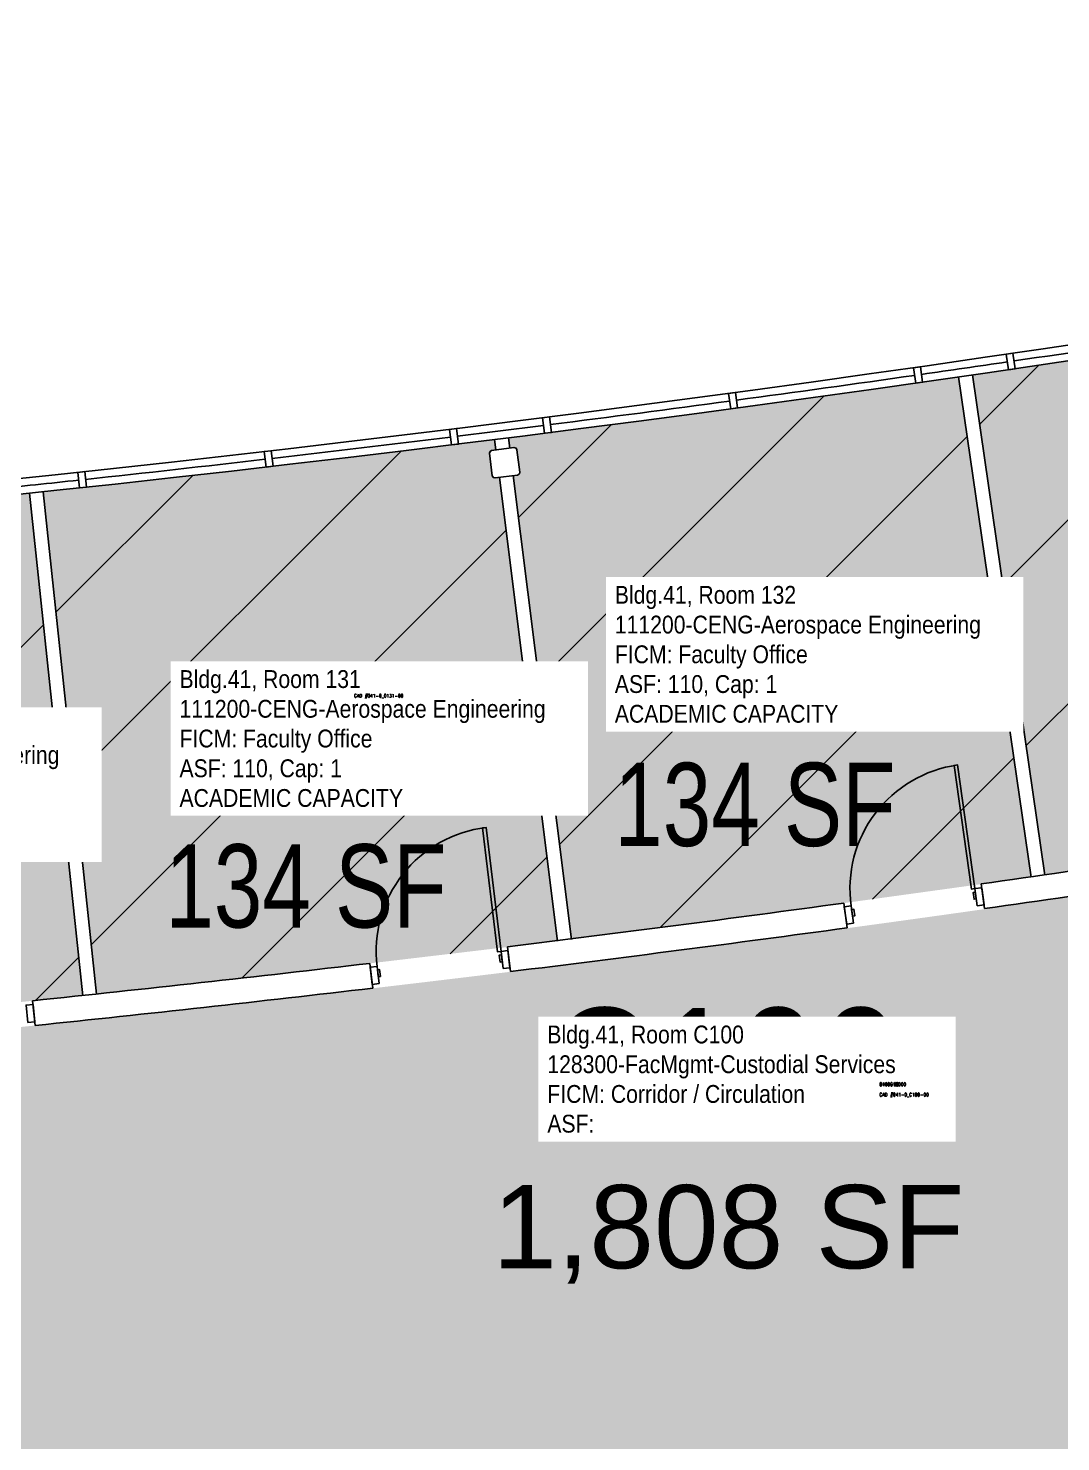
# Model space of a CAD drawing. Header units: inches. Extents: x -3087 to 2347, y -254 to 3466.
# Drawn here: x -905.7 to -608, y 3052.7 to 3460.2 of the extents above; entities that cross this region are included whole.
import ezdxf
from ezdxf.enums import TextEntityAlignment as Align

# ---------------------------------------------------------------- set-up
doc = ezdxf.new("R2010")
doc.units = ezdxf.units.IN
doc.header["$LTSCALE"] = 10
doc.header["$MEASUREMENT"] = 0
for name, color, linetype in [('A-DOOR', 2, 'CONTINUOUS'), ('A-GLAZ', 1, 'CONTINUOUS'), ('A-GLAZ-SILL', 2, 'CONTINUOUS'), ('A-IDEN-CNUM', 7, 'CONTINUOUS'), ('A-IDEN-RNUM', 7, 'CONTINUOUS'), ('A-IDEN-SNUM', 4, 'CONTINUOUS'), ('A-IDEN-VNUM', 4, 'CONTINUOUS'), ('A-WALL', 5, 'CONTINUOUS'), ('AREA-TEXT', 3, 'CONTINUOUS'), ('Rooms-Capacity', 4, 'CONTINUOUS'), ('Rooms-Category-Color', 7, 'CONTINUOUS'), ('Rooms-College-Color', 7, 'CONTINUOUS'), ('Rooms-Department-Color', 7, 'CONTINUOUS'), ('Rooms-Division-Color', 7, 'CONTINUOUS'), ('Rooms-Information', 7, 'CONTINUOUS')]:
    doc.layers.add(name, color=color, linetype=linetype)
doc.styles.add('AREA', font='arial.ttf', dxfattribs={"height": 24})
doc.styles.add('ROOMSNUMBER', font='TXT.SHX', dxfattribs={"height": 1})
doc.styles.add('ROOMVNUMBER', font='arial.ttf', dxfattribs={"width": 0.85, "height": 30})
pattern_1 = [(45, (0, 0), (-26.51650429449553, 26.51650429449553), [])]

msp = doc.modelspace()

# ---------------------------------------------------------------- hatches: boundary and pattern name
at = {"layer": 'Rooms-Capacity'}
h = msp.add_hatch(dxfattribs=at)
h.set_pattern_fill('ANSI31', color=256, scale=300, style=0)
h.set_pattern_definition(pattern_1)
edge = h.paths.add_edge_path()
edge.add_arc((-1664.826769650998, 10454.64715535922), 7168.947425991806, 278.2711069520612, 279.318087032097)
edge.add_line((-504.0641957968473, 3380.29648241587), (-503.5769881755114, 3377.335010103881))
edge.add_line((-503.5769881755114, 3377.335010103881), (-504.8142529726028, 3377.130825649947))
edge.add_line((-504.8142529726028, 3377.130825649947), (-505.2506430745125, 3376.8101254832))
edge.add_line((-505.2506430745125, 3376.8101254832), (-505.432123914361, 3376.268714688718))
edge.add_line((-505.432123914361, 3376.268714688718), (-504.3737515211105, 3369.855459094048))
edge.add_line((-504.3737515211105, 3369.855459094048), (-503.9833355396986, 3369.314030045643))
edge.add_line((-503.9833355396986, 3369.314030045643), (-503.5116405934095, 3369.237587949261))
edge.add_line((-503.5116405934095, 3369.237587949261), (-502.2783224284649, 3369.441121103242))
edge.add_line((-502.2783224284649, 3369.441121103242), (-480.4040857106447, 3236.479430997744))
edge.add_line((-480.4040857106447, 3236.479430997744), (-534.2511176019907, 3227.957596510649))
edge.add_line((-534.2511176019907, 3227.957596510649), (-612.6167261749506, 3216.025172758847))
edge.add_line((-612.6167261749506, 3216.025172758847), (-633.5221679955721, 3360.267829777673))
h = msp.add_hatch(dxfattribs=at)
h.set_pattern_fill('ANSI31', color=256, scale=300, style=0)
h.set_pattern_definition(pattern_1)
edge = h.paths.add_edge_path()
edge.add_line((-767.298196554184, 3342.145333660766), (-766.924967482686, 3339.170397372916))
edge.add_line((-766.924967482686, 3339.170397372916), (-765.6928568482399, 3339.326238207519))
edge.add_line((-765.6928568482399, 3339.326238207519), (-765.1123763173819, 3339.153083143756))
edge.add_line((-765.1123763173819, 3339.153083143756), (-764.8546728044748, 3338.676278667524))
edge.add_line((-764.8546728044748, 3338.676278667524), (-764.0390327572823, 3332.227656284347))
edge.add_line((-764.0390327572823, 3332.227656284347), (-764.1352763324976, 3331.755630271509))
edge.add_line((-764.1352763324976, 3331.755630271509), (-764.6889923065901, 3331.389472156763))
edge.add_line((-764.6889923065901, 3331.389472156763), (-765.9291108548641, 3331.232618378475))
edge.add_line((-765.9291108548641, 3331.232618378475), (-749.1549081653357, 3197.528715785593))
edge.add_line((-749.1549081653357, 3197.528715785593), (-670.6011205622547, 3207.979596203133))
edge.add_line((-670.6011205622547, 3207.979596203133), (-616.5753660351038, 3215.451437449083))
edge.add_line((-616.5753660351038, 3215.451437449083), (-637.4808075726032, 3359.694094417617))
edge.add_arc((-1652.2709235922, 10377.6908743245), 7090.985670719869, 277.1693504538681, 278.2278418690213, ccw=False)
h = msp.add_hatch(dxfattribs=at)
h.set_pattern_fill('ANSI31', color=256, scale=300, style=0)
h.set_pattern_definition(pattern_1)
edge = h.paths.add_edge_path()
edge.add_arc((-1662.059380408569, 10467.30476150974), 7181.121337776137, 276.0801209800551, 277.1256903023027)
edge.add_line((-771.2670841515064, 3341.647405672818), (-770.8933526426554, 3338.668464779854))
edge.add_line((-770.8933526426554, 3338.668464779854), (-772.1414792686701, 3338.510598160326))
edge.add_line((-772.1414792686701, 3338.510598160326), (-772.5896591693163, 3338.206591848284))
edge.add_line((-772.5896591693163, 3338.206591848284), (-772.7914388924837, 3337.672414014116))
edge.add_line((-772.7914388924837, 3337.672414014116), (-771.97579883039, 3331.22379158996))
edge.add_line((-771.97579883039, 3331.22379158996), (-771.6060898602009, 3330.668017290533))
edge.add_line((-771.6060898602009, 3330.668017290533), (-771.1376147270203, 3330.573832076043))
edge.add_line((-771.1376147270203, 3330.573832076043), (-769.8974959403276, 3330.730685787275))
edge.add_line((-769.8974959403276, 3330.730685787275), (-753.1237957924604, 3197.030787779018))
edge.add_line((-753.1237957924604, 3197.030787779018), (-807.2913592457771, 3190.601430715993))
edge.add_line((-807.2913592457771, 3190.601430715993), (-886.0736708045006, 3181.693644380197))
edge.add_line((-886.0736708045006, 3181.693644380197), (-901.4416503310204, 3326.579004518688))
h = msp.add_hatch(dxfattribs=at)
h.set_pattern_fill('ANSI31', color=256, scale=300, style=0)
h.set_pattern_definition(pattern_1)
edge = h.paths.add_edge_path()
edge.add_line((-1035.85839189589, 3313.582224963233), (-1035.61408251524, 3310.766319986433))
edge.add_line((-1035.61408251524, 3310.766319986433), (-1034.364782631397, 3310.874090045691))
edge.add_line((-1034.364782631397, 3310.874090045691), (-1033.791644439101, 3310.677996089682))
edge.add_line((-1033.791644439101, 3310.677996089682), (-1033.553098976612, 3310.19132405147))
edge.add_line((-1033.553098976612, 3310.19132405147), (-1032.994454845786, 3303.71537492238))
edge.add_line((-1032.994454845786, 3303.71537492238), (-1033.109387055039, 3303.247548099607))
edge.add_line((-1033.109387055039, 3303.247548099607), (-1033.677220910788, 3302.903691140935))
edge.add_line((-1033.677220910788, 3302.903691140935), (-1034.922595590353, 3302.79625967145))
edge.add_line((-1034.922595590353, 3302.79625967145), (-1023.260343536735, 3168.377423834056))
edge.add_line((-1023.260343536735, 3168.377423834056), (-944.2841301360116, 3175.82735579015))
edge.add_line((-944.2841301360116, 3175.82735579015), (-890.0502931475639, 3181.261700564995))
edge.add_line((-890.0502931475639, 3181.261700564995), (-905.4193367511034, 3326.157091623172))
edge.add_arc((-1663.960994264691, 10511.69808766417), 7225.467794680791, 274.9869584052832, 276.02611034745235, ccw=False)
at = {"layer": 'Rooms-Category-Color', "true_color": 0xfa9ba3}
h = msp.add_hatch(color=241, dxfattribs=at)
edge = h.paths.add_edge_path()
edge.add_arc((-1664.826769650998, 10454.64715535922), 7168.947425991806, 278.2711069520612, 279.318087032097)
edge.add_line((-504.0641957968473, 3380.29648241587), (-503.5769881755114, 3377.335010103881))
edge.add_line((-503.5769881755114, 3377.335010103881), (-504.8142529726028, 3377.130825649947))
edge.add_line((-504.8142529726028, 3377.130825649947), (-505.2506430745125, 3376.8101254832))
edge.add_line((-505.2506430745125, 3376.8101254832), (-505.432123914361, 3376.268714688718))
edge.add_line((-505.432123914361, 3376.268714688718), (-504.3737515211105, 3369.855459094048))
edge.add_line((-504.3737515211105, 3369.855459094048), (-503.9833355396986, 3369.314030045643))
edge.add_line((-503.9833355396986, 3369.314030045643), (-503.5116405934095, 3369.237587949261))
edge.add_line((-503.5116405934095, 3369.237587949261), (-502.2783224284649, 3369.441121103242))
edge.add_line((-502.2783224284649, 3369.441121103242), (-480.4040857106447, 3236.479430997744))
edge.add_line((-480.4040857106447, 3236.479430997744), (-534.2511176019907, 3227.957596510649))
edge.add_line((-534.2511176019907, 3227.957596510649), (-612.6167261749506, 3216.025172758847))
edge.add_line((-612.6167261749506, 3216.025172758847), (-633.5221679955721, 3360.267829777673))
h = msp.add_hatch(color=241, dxfattribs=at)
edge = h.paths.add_edge_path()
edge.add_line((-767.298196554184, 3342.145333660766), (-766.924967482686, 3339.170397372916))
edge.add_line((-766.924967482686, 3339.170397372916), (-765.6928568482399, 3339.326238207519))
edge.add_line((-765.6928568482399, 3339.326238207519), (-765.1123763173819, 3339.153083143756))
edge.add_line((-765.1123763173819, 3339.153083143756), (-764.8546728044748, 3338.676278667524))
edge.add_line((-764.8546728044748, 3338.676278667524), (-764.0390327572823, 3332.227656284347))
edge.add_line((-764.0390327572823, 3332.227656284347), (-764.1352763324976, 3331.755630271509))
edge.add_line((-764.1352763324976, 3331.755630271509), (-764.6889923065901, 3331.389472156763))
edge.add_line((-764.6889923065901, 3331.389472156763), (-765.9291108548641, 3331.232618378475))
edge.add_line((-765.9291108548641, 3331.232618378475), (-749.1549081653357, 3197.528715785593))
edge.add_line((-749.1549081653357, 3197.528715785593), (-670.6011205622547, 3207.979596203133))
edge.add_line((-670.6011205622547, 3207.979596203133), (-616.5753660351038, 3215.451437449083))
edge.add_line((-616.5753660351038, 3215.451437449083), (-637.4808075726032, 3359.694094417617))
edge.add_arc((-1652.2709235922, 10377.6908743245), 7090.985670719869, 277.1693504538681, 278.2278418690213, ccw=False)
h = msp.add_hatch(color=241, dxfattribs=at)
edge = h.paths.add_edge_path()
edge.add_arc((-1662.059380408569, 10467.30476150974), 7181.121337776137, 276.0801209800551, 277.1256903023027)
edge.add_line((-771.2670841515064, 3341.647405672818), (-770.8933526426554, 3338.668464779854))
edge.add_line((-770.8933526426554, 3338.668464779854), (-772.1414792686701, 3338.510598160326))
edge.add_line((-772.1414792686701, 3338.510598160326), (-772.5896591693163, 3338.206591848284))
edge.add_line((-772.5896591693163, 3338.206591848284), (-772.7914388924837, 3337.672414014116))
edge.add_line((-772.7914388924837, 3337.672414014116), (-771.97579883039, 3331.22379158996))
edge.add_line((-771.97579883039, 3331.22379158996), (-771.6060898602009, 3330.668017290533))
edge.add_line((-771.6060898602009, 3330.668017290533), (-771.1376147270203, 3330.573832076043))
edge.add_line((-771.1376147270203, 3330.573832076043), (-769.8974959403276, 3330.730685787275))
edge.add_line((-769.8974959403276, 3330.730685787275), (-753.1237957924604, 3197.030787779018))
edge.add_line((-753.1237957924604, 3197.030787779018), (-807.2913592457771, 3190.601430715993))
edge.add_line((-807.2913592457771, 3190.601430715993), (-886.0736708045006, 3181.693644380197))
edge.add_line((-886.0736708045006, 3181.693644380197), (-901.4416503310204, 3326.579004518688))
h = msp.add_hatch(color=241, dxfattribs=at)
edge = h.paths.add_edge_path()
edge.add_line((-1035.85839189589, 3313.582224963233), (-1035.61408251524, 3310.766319986433))
edge.add_line((-1035.61408251524, 3310.766319986433), (-1034.364782631397, 3310.874090045691))
edge.add_line((-1034.364782631397, 3310.874090045691), (-1033.791644439101, 3310.677996089682))
edge.add_line((-1033.791644439101, 3310.677996089682), (-1033.553098976612, 3310.19132405147))
edge.add_line((-1033.553098976612, 3310.19132405147), (-1032.994454845786, 3303.71537492238))
edge.add_line((-1032.994454845786, 3303.71537492238), (-1033.109387055039, 3303.247548099607))
edge.add_line((-1033.109387055039, 3303.247548099607), (-1033.677220910788, 3302.903691140935))
edge.add_line((-1033.677220910788, 3302.903691140935), (-1034.922595590353, 3302.79625967145))
edge.add_line((-1034.922595590353, 3302.79625967145), (-1023.260343536735, 3168.377423834056))
edge.add_line((-1023.260343536735, 3168.377423834056), (-944.2841301360116, 3175.82735579015))
edge.add_line((-944.2841301360116, 3175.82735579015), (-890.0502931475639, 3181.261700564995))
edge.add_line((-890.0502931475639, 3181.261700564995), (-905.4193367511034, 3326.157091623172))
edge.add_arc((-1663.960994264691, 10511.69808766417), 7225.467794680791, 274.9869584052832, 276.02611034745235, ccw=False)
at = {"layer": 'Rooms-Category-Color', "true_color": 0xadadad}
h = msp.add_hatch(color=253, dxfattribs=at)
edge = h.paths.add_edge_path()
edge.add_arc((-1655.291926920601, 10436.69894980821), 7302.777143042623, 270.5977534965467, 281.783160734968)
edge.add_line((-164.0038321465254, 3287.809957850724), (-164.0038322339011, 3225.155798433349))
edge.add_line((-164.0038322339011, 3225.155798433349), (-447.587626516819, 3178.783998653293))
edge.add_line((-447.587626516819, 3178.783998653293), (-445.7104129195213, 3166.931738570333))
edge.add_line((-445.7104129195213, 3166.931738570333), (-439.7842932641506, 3167.8704096172))
edge.add_line((-439.7842932641506, 3167.8704096172), (-430.359186604619, 3108.615226484835))
edge.add_line((-430.359186604619, 3108.615226484835), (-376.0023359954357, 3117.224505804479))
edge.add_line((-376.0023359954357, 3117.224505804479), (-376.0023360848427, 3044.000021830201))
edge.add_line((-376.0023360848427, 3044.000021830201), (-895.9968530535698, 3044.001864302903))
edge.add_line((-895.9968530535698, 3044.001864302903), (-897.9968530237675, 2907.000022990629))
edge.add_line((-897.9968530237675, 2907.000022990629), (-967.996853068471, 2900.000022834167))
edge.add_line((-967.996853068471, 2900.000022834167), (-967.9968529641628, 3044.000023009256))
edge.add_line((-967.9968529641628, 3044.000023009256), (-1655.99685318768, 3044.000023007393))
edge.add_line((-1655.99685318768, 3044.000023007393), (-1655.996853008866, 2900.000022990629))
edge.add_line((-1655.996853008866, 2900.000022990629), (-1727.996853128076, 2900.000022985041))
edge.add_line((-1727.996853128076, 2900.000022985041), (-1727.996853157878, 3044.000023012981))
edge.add_line((-1727.996853157878, 3044.000023012981), (-1824.002336084843, 3044.000023022294))
edge.add_line((-1824.002336084843, 3044.000023022294), (-1824.002336084843, 2994.000023050234))
edge.add_line((-1824.002336084843, 2994.000023050234), (-1936.002336159348, 2994.000023057684))
edge.add_line((-1936.002336159348, 2994.000023057684), (-1936.002336204052, 3044.000023026019))
edge.add_line((-1936.002336204052, 3044.000023026019), (-2032.002336114645, 3044.000023012981))
edge.add_line((-2032.002336114645, 3044.000023012981), (-2032.002336084843, 3008.000022945926))
edge.add_line((-2032.002336084843, 3008.000022945926), (-2104.002336084843, 3008.000022988766))
edge.add_line((-2104.002336084843, 3008.000022988766), (-2104.00233605504, 3044.000023001805))
edge.add_line((-2104.00233605504, 3044.000023001805), (-2128.002335950732, 3044.000022985041))
edge.add_line((-2128.002335950732, 3044.000022985041), (-2128.002335965633, 2900.000023016706))
edge.add_line((-2128.002335965633, 2900.000023016706), (-2184.002336099744, 2900.000023050234))
edge.add_line((-2184.002336099744, 2900.000023050234), (-2184.002336025238, 2948.0000229422))
edge.add_line((-2184.002336025238, 2948.0000229422), (-2202.002336248755, 2948.00002304092))
edge.add_line((-2202.002336248755, 2948.00002304092), (-2202.002336159348, 3032.000022973865))
edge.add_line((-2202.002336159348, 3032.000022973865), (-2184.00233617425, 3032.000023016706))
edge.add_line((-2184.00233617425, 3032.000023016706), (-2184.002336099744, 3044.000023037195))
edge.add_line((-2184.002336099744, 3044.000023037195), (-2184.002342807589, 3153.935623803112))
edge.add_arc((-1648.003916241946, 10345.97568545777), 7211.985479861029, 265.7378186661483, 269.0468595697341)
edge.add_arc((-1647.999499138761, 10346.24118466042), 7212.251015804753, 269.0468595697342, 270.5473209509314)
at = {"layer": 'Rooms-College-Color', "true_color": 0x99d7b2}
h = msp.add_hatch(color=253, dxfattribs=at)
edge = h.paths.add_edge_path()
edge.add_arc((-1664.826769650998, 10454.64715535922), 7168.947425991806, 278.2711069520612, 279.318087032097)
edge.add_line((-504.0641957968473, 3380.29648241587), (-503.5769881755114, 3377.335010103881))
edge.add_line((-503.5769881755114, 3377.335010103881), (-504.8142529726028, 3377.130825649947))
edge.add_line((-504.8142529726028, 3377.130825649947), (-505.2506430745125, 3376.8101254832))
edge.add_line((-505.2506430745125, 3376.8101254832), (-505.432123914361, 3376.268714688718))
edge.add_line((-505.432123914361, 3376.268714688718), (-504.3737515211105, 3369.855459094048))
edge.add_line((-504.3737515211105, 3369.855459094048), (-503.9833355396986, 3369.314030045643))
edge.add_line((-503.9833355396986, 3369.314030045643), (-503.5116405934095, 3369.237587949261))
edge.add_line((-503.5116405934095, 3369.237587949261), (-502.2783224284649, 3369.441121103242))
edge.add_line((-502.2783224284649, 3369.441121103242), (-480.4040857106447, 3236.479430997744))
edge.add_line((-480.4040857106447, 3236.479430997744), (-534.2511176019907, 3227.957596510649))
edge.add_line((-534.2511176019907, 3227.957596510649), (-612.6167261749506, 3216.025172758847))
edge.add_line((-612.6167261749506, 3216.025172758847), (-633.5221679955721, 3360.267829777673))
h = msp.add_hatch(color=253, dxfattribs=at)
edge = h.paths.add_edge_path()
edge.add_line((-767.298196554184, 3342.145333660766), (-766.924967482686, 3339.170397372916))
edge.add_line((-766.924967482686, 3339.170397372916), (-765.6928568482399, 3339.326238207519))
edge.add_line((-765.6928568482399, 3339.326238207519), (-765.1123763173819, 3339.153083143756))
edge.add_line((-765.1123763173819, 3339.153083143756), (-764.8546728044748, 3338.676278667524))
edge.add_line((-764.8546728044748, 3338.676278667524), (-764.0390327572823, 3332.227656284347))
edge.add_line((-764.0390327572823, 3332.227656284347), (-764.1352763324976, 3331.755630271509))
edge.add_line((-764.1352763324976, 3331.755630271509), (-764.6889923065901, 3331.389472156763))
edge.add_line((-764.6889923065901, 3331.389472156763), (-765.9291108548641, 3331.232618378475))
edge.add_line((-765.9291108548641, 3331.232618378475), (-749.1549081653357, 3197.528715785593))
edge.add_line((-749.1549081653357, 3197.528715785593), (-670.6011205622547, 3207.979596203133))
edge.add_line((-670.6011205622547, 3207.979596203133), (-616.5753660351038, 3215.451437449083))
edge.add_line((-616.5753660351038, 3215.451437449083), (-637.4808075726032, 3359.694094417617))
edge.add_arc((-1652.2709235922, 10377.6908743245), 7090.985670719869, 277.1693504538681, 278.2278418690213, ccw=False)
h = msp.add_hatch(color=253, dxfattribs=at)
edge = h.paths.add_edge_path()
edge.add_arc((-1662.059380408569, 10467.30476150974), 7181.121337776137, 276.0801209800551, 277.1256903023027)
edge.add_line((-771.2670841515064, 3341.647405672818), (-770.8933526426554, 3338.668464779854))
edge.add_line((-770.8933526426554, 3338.668464779854), (-772.1414792686701, 3338.510598160326))
edge.add_line((-772.1414792686701, 3338.510598160326), (-772.5896591693163, 3338.206591848284))
edge.add_line((-772.5896591693163, 3338.206591848284), (-772.7914388924837, 3337.672414014116))
edge.add_line((-772.7914388924837, 3337.672414014116), (-771.97579883039, 3331.22379158996))
edge.add_line((-771.97579883039, 3331.22379158996), (-771.6060898602009, 3330.668017290533))
edge.add_line((-771.6060898602009, 3330.668017290533), (-771.1376147270203, 3330.573832076043))
edge.add_line((-771.1376147270203, 3330.573832076043), (-769.8974959403276, 3330.730685787275))
edge.add_line((-769.8974959403276, 3330.730685787275), (-753.1237957924604, 3197.030787779018))
edge.add_line((-753.1237957924604, 3197.030787779018), (-807.2913592457771, 3190.601430715993))
edge.add_line((-807.2913592457771, 3190.601430715993), (-886.0736708045006, 3181.693644380197))
edge.add_line((-886.0736708045006, 3181.693644380197), (-901.4416503310204, 3326.579004518688))
h = msp.add_hatch(color=253, dxfattribs=at)
edge = h.paths.add_edge_path()
edge.add_line((-1035.85839189589, 3313.582224963233), (-1035.61408251524, 3310.766319986433))
edge.add_line((-1035.61408251524, 3310.766319986433), (-1034.364782631397, 3310.874090045691))
edge.add_line((-1034.364782631397, 3310.874090045691), (-1033.791644439101, 3310.677996089682))
edge.add_line((-1033.791644439101, 3310.677996089682), (-1033.553098976612, 3310.19132405147))
edge.add_line((-1033.553098976612, 3310.19132405147), (-1032.994454845786, 3303.71537492238))
edge.add_line((-1032.994454845786, 3303.71537492238), (-1033.109387055039, 3303.247548099607))
edge.add_line((-1033.109387055039, 3303.247548099607), (-1033.677220910788, 3302.903691140935))
edge.add_line((-1033.677220910788, 3302.903691140935), (-1034.922595590353, 3302.79625967145))
edge.add_line((-1034.922595590353, 3302.79625967145), (-1023.260343536735, 3168.377423834056))
edge.add_line((-1023.260343536735, 3168.377423834056), (-944.2841301360116, 3175.82735579015))
edge.add_line((-944.2841301360116, 3175.82735579015), (-890.0502931475639, 3181.261700564995))
edge.add_line((-890.0502931475639, 3181.261700564995), (-905.4193367511034, 3326.157091623172))
edge.add_arc((-1663.960994264691, 10511.69808766417), 7225.467794680791, 274.9869584052832, 276.02611034745235, ccw=False)
at = {"layer": 'Rooms-College-Color', "true_color": 0xadadad}
h = msp.add_hatch(color=253, dxfattribs=at)
edge = h.paths.add_edge_path()
edge.add_arc((-1655.291926920601, 10436.69894980821), 7302.777143042623, 270.5977534965467, 281.783160734968)
edge.add_line((-164.0038321465254, 3287.809957850724), (-164.0038322339011, 3225.155798433349))
edge.add_line((-164.0038322339011, 3225.155798433349), (-447.587626516819, 3178.783998653293))
edge.add_line((-447.587626516819, 3178.783998653293), (-445.7104129195213, 3166.931738570333))
edge.add_line((-445.7104129195213, 3166.931738570333), (-439.7842932641506, 3167.8704096172))
edge.add_line((-439.7842932641506, 3167.8704096172), (-430.359186604619, 3108.615226484835))
edge.add_line((-430.359186604619, 3108.615226484835), (-376.0023359954357, 3117.224505804479))
edge.add_line((-376.0023359954357, 3117.224505804479), (-376.0023360848427, 3044.000021830201))
edge.add_line((-376.0023360848427, 3044.000021830201), (-895.9968530535698, 3044.001864302903))
edge.add_line((-895.9968530535698, 3044.001864302903), (-897.9968530237675, 2907.000022990629))
edge.add_line((-897.9968530237675, 2907.000022990629), (-967.996853068471, 2900.000022834167))
edge.add_line((-967.996853068471, 2900.000022834167), (-967.9968529641628, 3044.000023009256))
edge.add_line((-967.9968529641628, 3044.000023009256), (-1655.99685318768, 3044.000023007393))
edge.add_line((-1655.99685318768, 3044.000023007393), (-1655.996853008866, 2900.000022990629))
edge.add_line((-1655.996853008866, 2900.000022990629), (-1727.996853128076, 2900.000022985041))
edge.add_line((-1727.996853128076, 2900.000022985041), (-1727.996853157878, 3044.000023012981))
edge.add_line((-1727.996853157878, 3044.000023012981), (-1824.002336084843, 3044.000023022294))
edge.add_line((-1824.002336084843, 3044.000023022294), (-1824.002336084843, 2994.000023050234))
edge.add_line((-1824.002336084843, 2994.000023050234), (-1936.002336159348, 2994.000023057684))
edge.add_line((-1936.002336159348, 2994.000023057684), (-1936.002336204052, 3044.000023026019))
edge.add_line((-1936.002336204052, 3044.000023026019), (-2032.002336114645, 3044.000023012981))
edge.add_line((-2032.002336114645, 3044.000023012981), (-2032.002336084843, 3008.000022945926))
edge.add_line((-2032.002336084843, 3008.000022945926), (-2104.002336084843, 3008.000022988766))
edge.add_line((-2104.002336084843, 3008.000022988766), (-2104.00233605504, 3044.000023001805))
edge.add_line((-2104.00233605504, 3044.000023001805), (-2128.002335950732, 3044.000022985041))
edge.add_line((-2128.002335950732, 3044.000022985041), (-2128.002335965633, 2900.000023016706))
edge.add_line((-2128.002335965633, 2900.000023016706), (-2184.002336099744, 2900.000023050234))
edge.add_line((-2184.002336099744, 2900.000023050234), (-2184.002336025238, 2948.0000229422))
edge.add_line((-2184.002336025238, 2948.0000229422), (-2202.002336248755, 2948.00002304092))
edge.add_line((-2202.002336248755, 2948.00002304092), (-2202.002336159348, 3032.000022973865))
edge.add_line((-2202.002336159348, 3032.000022973865), (-2184.00233617425, 3032.000023016706))
edge.add_line((-2184.00233617425, 3032.000023016706), (-2184.002336099744, 3044.000023037195))
edge.add_line((-2184.002336099744, 3044.000023037195), (-2184.002342807589, 3153.935623803112))
edge.add_arc((-1648.003916241946, 10345.97568545777), 7211.985479861029, 265.7378186661483, 269.0468595697341)
edge.add_arc((-1647.999499138761, 10346.24118466042), 7212.251015804753, 269.0468595697342, 270.5473209509314)
at = {"layer": 'Rooms-Department-Color', "true_color": 0x99d7b2}
h = msp.add_hatch(color=253, dxfattribs=at)
edge = h.paths.add_edge_path()
edge.add_arc((-1664.826769650998, 10454.64715535922), 7168.947425991806, 278.2711069520612, 279.318087032097)
edge.add_line((-504.0641957968473, 3380.29648241587), (-503.5769881755114, 3377.335010103881))
edge.add_line((-503.5769881755114, 3377.335010103881), (-504.8142529726028, 3377.130825649947))
edge.add_line((-504.8142529726028, 3377.130825649947), (-505.2506430745125, 3376.8101254832))
edge.add_line((-505.2506430745125, 3376.8101254832), (-505.432123914361, 3376.268714688718))
edge.add_line((-505.432123914361, 3376.268714688718), (-504.3737515211105, 3369.855459094048))
edge.add_line((-504.3737515211105, 3369.855459094048), (-503.9833355396986, 3369.314030045643))
edge.add_line((-503.9833355396986, 3369.314030045643), (-503.5116405934095, 3369.237587949261))
edge.add_line((-503.5116405934095, 3369.237587949261), (-502.2783224284649, 3369.441121103242))
edge.add_line((-502.2783224284649, 3369.441121103242), (-480.4040857106447, 3236.479430997744))
edge.add_line((-480.4040857106447, 3236.479430997744), (-534.2511176019907, 3227.957596510649))
edge.add_line((-534.2511176019907, 3227.957596510649), (-612.6167261749506, 3216.025172758847))
edge.add_line((-612.6167261749506, 3216.025172758847), (-633.5221679955721, 3360.267829777673))
h = msp.add_hatch(color=253, dxfattribs=at)
edge = h.paths.add_edge_path()
edge.add_line((-767.298196554184, 3342.145333660766), (-766.924967482686, 3339.170397372916))
edge.add_line((-766.924967482686, 3339.170397372916), (-765.6928568482399, 3339.326238207519))
edge.add_line((-765.6928568482399, 3339.326238207519), (-765.1123763173819, 3339.153083143756))
edge.add_line((-765.1123763173819, 3339.153083143756), (-764.8546728044748, 3338.676278667524))
edge.add_line((-764.8546728044748, 3338.676278667524), (-764.0390327572823, 3332.227656284347))
edge.add_line((-764.0390327572823, 3332.227656284347), (-764.1352763324976, 3331.755630271509))
edge.add_line((-764.1352763324976, 3331.755630271509), (-764.6889923065901, 3331.389472156763))
edge.add_line((-764.6889923065901, 3331.389472156763), (-765.9291108548641, 3331.232618378475))
edge.add_line((-765.9291108548641, 3331.232618378475), (-749.1549081653357, 3197.528715785593))
edge.add_line((-749.1549081653357, 3197.528715785593), (-670.6011205622547, 3207.979596203133))
edge.add_line((-670.6011205622547, 3207.979596203133), (-616.5753660351038, 3215.451437449083))
edge.add_line((-616.5753660351038, 3215.451437449083), (-637.4808075726032, 3359.694094417617))
edge.add_arc((-1652.2709235922, 10377.6908743245), 7090.985670719869, 277.1693504538681, 278.2278418690213, ccw=False)
h = msp.add_hatch(color=253, dxfattribs=at)
edge = h.paths.add_edge_path()
edge.add_arc((-1662.059380408569, 10467.30476150974), 7181.121337776137, 276.0801209800551, 277.1256903023027)
edge.add_line((-771.2670841515064, 3341.647405672818), (-770.8933526426554, 3338.668464779854))
edge.add_line((-770.8933526426554, 3338.668464779854), (-772.1414792686701, 3338.510598160326))
edge.add_line((-772.1414792686701, 3338.510598160326), (-772.5896591693163, 3338.206591848284))
edge.add_line((-772.5896591693163, 3338.206591848284), (-772.7914388924837, 3337.672414014116))
edge.add_line((-772.7914388924837, 3337.672414014116), (-771.97579883039, 3331.22379158996))
edge.add_line((-771.97579883039, 3331.22379158996), (-771.6060898602009, 3330.668017290533))
edge.add_line((-771.6060898602009, 3330.668017290533), (-771.1376147270203, 3330.573832076043))
edge.add_line((-771.1376147270203, 3330.573832076043), (-769.8974959403276, 3330.730685787275))
edge.add_line((-769.8974959403276, 3330.730685787275), (-753.1237957924604, 3197.030787779018))
edge.add_line((-753.1237957924604, 3197.030787779018), (-807.2913592457771, 3190.601430715993))
edge.add_line((-807.2913592457771, 3190.601430715993), (-886.0736708045006, 3181.693644380197))
edge.add_line((-886.0736708045006, 3181.693644380197), (-901.4416503310204, 3326.579004518688))
h = msp.add_hatch(color=253, dxfattribs=at)
edge = h.paths.add_edge_path()
edge.add_line((-1035.85839189589, 3313.582224963233), (-1035.61408251524, 3310.766319986433))
edge.add_line((-1035.61408251524, 3310.766319986433), (-1034.364782631397, 3310.874090045691))
edge.add_line((-1034.364782631397, 3310.874090045691), (-1033.791644439101, 3310.677996089682))
edge.add_line((-1033.791644439101, 3310.677996089682), (-1033.553098976612, 3310.19132405147))
edge.add_line((-1033.553098976612, 3310.19132405147), (-1032.994454845786, 3303.71537492238))
edge.add_line((-1032.994454845786, 3303.71537492238), (-1033.109387055039, 3303.247548099607))
edge.add_line((-1033.109387055039, 3303.247548099607), (-1033.677220910788, 3302.903691140935))
edge.add_line((-1033.677220910788, 3302.903691140935), (-1034.922595590353, 3302.79625967145))
edge.add_line((-1034.922595590353, 3302.79625967145), (-1023.260343536735, 3168.377423834056))
edge.add_line((-1023.260343536735, 3168.377423834056), (-944.2841301360116, 3175.82735579015))
edge.add_line((-944.2841301360116, 3175.82735579015), (-890.0502931475639, 3181.261700564995))
edge.add_line((-890.0502931475639, 3181.261700564995), (-905.4193367511034, 3326.157091623172))
edge.add_arc((-1663.960994264691, 10511.69808766417), 7225.467794680791, 274.9869584052832, 276.02611034745235, ccw=False)
at = {"layer": 'Rooms-Department-Color', "true_color": 0xacacac}
h = msp.add_hatch(color=253, dxfattribs=at)
edge = h.paths.add_edge_path()
edge.add_arc((-1655.291926920601, 10436.69894980821), 7302.777143042623, 270.5977534965467, 281.783160734968)
edge.add_line((-164.0038321465254, 3287.809957850724), (-164.0038322339011, 3225.155798433349))
edge.add_line((-164.0038322339011, 3225.155798433349), (-447.587626516819, 3178.783998653293))
edge.add_line((-447.587626516819, 3178.783998653293), (-445.7104129195213, 3166.931738570333))
edge.add_line((-445.7104129195213, 3166.931738570333), (-439.7842932641506, 3167.8704096172))
edge.add_line((-439.7842932641506, 3167.8704096172), (-430.359186604619, 3108.615226484835))
edge.add_line((-430.359186604619, 3108.615226484835), (-376.0023359954357, 3117.224505804479))
edge.add_line((-376.0023359954357, 3117.224505804479), (-376.0023360848427, 3044.000021830201))
edge.add_line((-376.0023360848427, 3044.000021830201), (-895.9968530535698, 3044.001864302903))
edge.add_line((-895.9968530535698, 3044.001864302903), (-897.9968530237675, 2907.000022990629))
edge.add_line((-897.9968530237675, 2907.000022990629), (-967.996853068471, 2900.000022834167))
edge.add_line((-967.996853068471, 2900.000022834167), (-967.9968529641628, 3044.000023009256))
edge.add_line((-967.9968529641628, 3044.000023009256), (-1655.99685318768, 3044.000023007393))
edge.add_line((-1655.99685318768, 3044.000023007393), (-1655.996853008866, 2900.000022990629))
edge.add_line((-1655.996853008866, 2900.000022990629), (-1727.996853128076, 2900.000022985041))
edge.add_line((-1727.996853128076, 2900.000022985041), (-1727.996853157878, 3044.000023012981))
edge.add_line((-1727.996853157878, 3044.000023012981), (-1824.002336084843, 3044.000023022294))
edge.add_line((-1824.002336084843, 3044.000023022294), (-1824.002336084843, 2994.000023050234))
edge.add_line((-1824.002336084843, 2994.000023050234), (-1936.002336159348, 2994.000023057684))
edge.add_line((-1936.002336159348, 2994.000023057684), (-1936.002336204052, 3044.000023026019))
edge.add_line((-1936.002336204052, 3044.000023026019), (-2032.002336114645, 3044.000023012981))
edge.add_line((-2032.002336114645, 3044.000023012981), (-2032.002336084843, 3008.000022945926))
edge.add_line((-2032.002336084843, 3008.000022945926), (-2104.002336084843, 3008.000022988766))
edge.add_line((-2104.002336084843, 3008.000022988766), (-2104.00233605504, 3044.000023001805))
edge.add_line((-2104.00233605504, 3044.000023001805), (-2128.002335950732, 3044.000022985041))
edge.add_line((-2128.002335950732, 3044.000022985041), (-2128.002335965633, 2900.000023016706))
edge.add_line((-2128.002335965633, 2900.000023016706), (-2184.002336099744, 2900.000023050234))
edge.add_line((-2184.002336099744, 2900.000023050234), (-2184.002336025238, 2948.0000229422))
edge.add_line((-2184.002336025238, 2948.0000229422), (-2202.002336248755, 2948.00002304092))
edge.add_line((-2202.002336248755, 2948.00002304092), (-2202.002336159348, 3032.000022973865))
edge.add_line((-2202.002336159348, 3032.000022973865), (-2184.00233617425, 3032.000023016706))
edge.add_line((-2184.00233617425, 3032.000023016706), (-2184.002336099744, 3044.000023037195))
edge.add_line((-2184.002336099744, 3044.000023037195), (-2184.002342807589, 3153.935623803112))
edge.add_arc((-1648.003916241946, 10345.97568545777), 7211.985479861029, 265.7378186661483, 269.0468595697341)
edge.add_arc((-1647.999499138761, 10346.24118466042), 7212.251015804753, 269.0468595697342, 270.5473209509314)
at = {"layer": 'Rooms-Division-Color', "true_color": 0x99d7b2}
h = msp.add_hatch(color=253, dxfattribs=at)
edge = h.paths.add_edge_path()
edge.add_arc((-1664.826769650998, 10454.64715535922), 7168.947425991806, 278.2711069520612, 279.318087032097)
edge.add_line((-504.0641957968473, 3380.29648241587), (-503.5769881755114, 3377.335010103881))
edge.add_line((-503.5769881755114, 3377.335010103881), (-504.8142529726028, 3377.130825649947))
edge.add_line((-504.8142529726028, 3377.130825649947), (-505.2506430745125, 3376.8101254832))
edge.add_line((-505.2506430745125, 3376.8101254832), (-505.432123914361, 3376.268714688718))
edge.add_line((-505.432123914361, 3376.268714688718), (-504.3737515211105, 3369.855459094048))
edge.add_line((-504.3737515211105, 3369.855459094048), (-503.9833355396986, 3369.314030045643))
edge.add_line((-503.9833355396986, 3369.314030045643), (-503.5116405934095, 3369.237587949261))
edge.add_line((-503.5116405934095, 3369.237587949261), (-502.2783224284649, 3369.441121103242))
edge.add_line((-502.2783224284649, 3369.441121103242), (-480.4040857106447, 3236.479430997744))
edge.add_line((-480.4040857106447, 3236.479430997744), (-534.2511176019907, 3227.957596510649))
edge.add_line((-534.2511176019907, 3227.957596510649), (-612.6167261749506, 3216.025172758847))
edge.add_line((-612.6167261749506, 3216.025172758847), (-633.5221679955721, 3360.267829777673))
h = msp.add_hatch(color=253, dxfattribs=at)
edge = h.paths.add_edge_path()
edge.add_line((-767.298196554184, 3342.145333660766), (-766.924967482686, 3339.170397372916))
edge.add_line((-766.924967482686, 3339.170397372916), (-765.6928568482399, 3339.326238207519))
edge.add_line((-765.6928568482399, 3339.326238207519), (-765.1123763173819, 3339.153083143756))
edge.add_line((-765.1123763173819, 3339.153083143756), (-764.8546728044748, 3338.676278667524))
edge.add_line((-764.8546728044748, 3338.676278667524), (-764.0390327572823, 3332.227656284347))
edge.add_line((-764.0390327572823, 3332.227656284347), (-764.1352763324976, 3331.755630271509))
edge.add_line((-764.1352763324976, 3331.755630271509), (-764.6889923065901, 3331.389472156763))
edge.add_line((-764.6889923065901, 3331.389472156763), (-765.9291108548641, 3331.232618378475))
edge.add_line((-765.9291108548641, 3331.232618378475), (-749.1549081653357, 3197.528715785593))
edge.add_line((-749.1549081653357, 3197.528715785593), (-670.6011205622547, 3207.979596203133))
edge.add_line((-670.6011205622547, 3207.979596203133), (-616.5753660351038, 3215.451437449083))
edge.add_line((-616.5753660351038, 3215.451437449083), (-637.4808075726032, 3359.694094417617))
edge.add_arc((-1652.2709235922, 10377.6908743245), 7090.985670719869, 277.1693504538681, 278.2278418690213, ccw=False)
h = msp.add_hatch(color=253, dxfattribs=at)
edge = h.paths.add_edge_path()
edge.add_arc((-1662.059380408569, 10467.30476150974), 7181.121337776137, 276.0801209800551, 277.1256903023027)
edge.add_line((-771.2670841515064, 3341.647405672818), (-770.8933526426554, 3338.668464779854))
edge.add_line((-770.8933526426554, 3338.668464779854), (-772.1414792686701, 3338.510598160326))
edge.add_line((-772.1414792686701, 3338.510598160326), (-772.5896591693163, 3338.206591848284))
edge.add_line((-772.5896591693163, 3338.206591848284), (-772.7914388924837, 3337.672414014116))
edge.add_line((-772.7914388924837, 3337.672414014116), (-771.97579883039, 3331.22379158996))
edge.add_line((-771.97579883039, 3331.22379158996), (-771.6060898602009, 3330.668017290533))
edge.add_line((-771.6060898602009, 3330.668017290533), (-771.1376147270203, 3330.573832076043))
edge.add_line((-771.1376147270203, 3330.573832076043), (-769.8974959403276, 3330.730685787275))
edge.add_line((-769.8974959403276, 3330.730685787275), (-753.1237957924604, 3197.030787779018))
edge.add_line((-753.1237957924604, 3197.030787779018), (-807.2913592457771, 3190.601430715993))
edge.add_line((-807.2913592457771, 3190.601430715993), (-886.0736708045006, 3181.693644380197))
edge.add_line((-886.0736708045006, 3181.693644380197), (-901.4416503310204, 3326.579004518688))
h = msp.add_hatch(color=253, dxfattribs=at)
edge = h.paths.add_edge_path()
edge.add_line((-1035.85839189589, 3313.582224963233), (-1035.61408251524, 3310.766319986433))
edge.add_line((-1035.61408251524, 3310.766319986433), (-1034.364782631397, 3310.874090045691))
edge.add_line((-1034.364782631397, 3310.874090045691), (-1033.791644439101, 3310.677996089682))
edge.add_line((-1033.791644439101, 3310.677996089682), (-1033.553098976612, 3310.19132405147))
edge.add_line((-1033.553098976612, 3310.19132405147), (-1032.994454845786, 3303.71537492238))
edge.add_line((-1032.994454845786, 3303.71537492238), (-1033.109387055039, 3303.247548099607))
edge.add_line((-1033.109387055039, 3303.247548099607), (-1033.677220910788, 3302.903691140935))
edge.add_line((-1033.677220910788, 3302.903691140935), (-1034.922595590353, 3302.79625967145))
edge.add_line((-1034.922595590353, 3302.79625967145), (-1023.260343536735, 3168.377423834056))
edge.add_line((-1023.260343536735, 3168.377423834056), (-944.2841301360116, 3175.82735579015))
edge.add_line((-944.2841301360116, 3175.82735579015), (-890.0502931475639, 3181.261700564995))
edge.add_line((-890.0502931475639, 3181.261700564995), (-905.4193367511034, 3326.157091623172))
edge.add_arc((-1663.960994264691, 10511.69808766417), 7225.467794680791, 274.9869584052832, 276.02611034745235, ccw=False)
at = {"layer": 'Rooms-Division-Color', "true_color": 0xadadad}
h = msp.add_hatch(color=253, dxfattribs=at)
edge = h.paths.add_edge_path()
edge.add_arc((-1655.291926920601, 10436.69894980821), 7302.777143042623, 270.5977534965467, 281.783160734968)
edge.add_line((-164.0038321465254, 3287.809957850724), (-164.0038322339011, 3225.155798433349))
edge.add_line((-164.0038322339011, 3225.155798433349), (-447.587626516819, 3178.783998653293))
edge.add_line((-447.587626516819, 3178.783998653293), (-445.7104129195213, 3166.931738570333))
edge.add_line((-445.7104129195213, 3166.931738570333), (-439.7842932641506, 3167.8704096172))
edge.add_line((-439.7842932641506, 3167.8704096172), (-430.359186604619, 3108.615226484835))
edge.add_line((-430.359186604619, 3108.615226484835), (-376.0023359954357, 3117.224505804479))
edge.add_line((-376.0023359954357, 3117.224505804479), (-376.0023360848427, 3044.000021830201))
edge.add_line((-376.0023360848427, 3044.000021830201), (-895.9968530535698, 3044.001864302903))
edge.add_line((-895.9968530535698, 3044.001864302903), (-897.9968530237675, 2907.000022990629))
edge.add_line((-897.9968530237675, 2907.000022990629), (-967.996853068471, 2900.000022834167))
edge.add_line((-967.996853068471, 2900.000022834167), (-967.9968529641628, 3044.000023009256))
edge.add_line((-967.9968529641628, 3044.000023009256), (-1655.99685318768, 3044.000023007393))
edge.add_line((-1655.99685318768, 3044.000023007393), (-1655.996853008866, 2900.000022990629))
edge.add_line((-1655.996853008866, 2900.000022990629), (-1727.996853128076, 2900.000022985041))
edge.add_line((-1727.996853128076, 2900.000022985041), (-1727.996853157878, 3044.000023012981))
edge.add_line((-1727.996853157878, 3044.000023012981), (-1824.002336084843, 3044.000023022294))
edge.add_line((-1824.002336084843, 3044.000023022294), (-1824.002336084843, 2994.000023050234))
edge.add_line((-1824.002336084843, 2994.000023050234), (-1936.002336159348, 2994.000023057684))
edge.add_line((-1936.002336159348, 2994.000023057684), (-1936.002336204052, 3044.000023026019))
edge.add_line((-1936.002336204052, 3044.000023026019), (-2032.002336114645, 3044.000023012981))
edge.add_line((-2032.002336114645, 3044.000023012981), (-2032.002336084843, 3008.000022945926))
edge.add_line((-2032.002336084843, 3008.000022945926), (-2104.002336084843, 3008.000022988766))
edge.add_line((-2104.002336084843, 3008.000022988766), (-2104.00233605504, 3044.000023001805))
edge.add_line((-2104.00233605504, 3044.000023001805), (-2128.002335950732, 3044.000022985041))
edge.add_line((-2128.002335950732, 3044.000022985041), (-2128.002335965633, 2900.000023016706))
edge.add_line((-2128.002335965633, 2900.000023016706), (-2184.002336099744, 2900.000023050234))
edge.add_line((-2184.002336099744, 2900.000023050234), (-2184.002336025238, 2948.0000229422))
edge.add_line((-2184.002336025238, 2948.0000229422), (-2202.002336248755, 2948.00002304092))
edge.add_line((-2202.002336248755, 2948.00002304092), (-2202.002336159348, 3032.000022973865))
edge.add_line((-2202.002336159348, 3032.000022973865), (-2184.00233617425, 3032.000023016706))
edge.add_line((-2184.00233617425, 3032.000023016706), (-2184.002336099744, 3044.000023037195))
edge.add_line((-2184.002336099744, 3044.000023037195), (-2184.002342807589, 3153.935623803112))
edge.add_arc((-1648.003916241946, 10345.97568545777), 7211.985479861029, 265.7378186661483, 269.0468595697341)
edge.add_arc((-1647.999499138761, 10346.24118466042), 7212.251015804753, 269.0468595697342, 270.5473209509314)

# ---------------------------------------------------------------- linework, layer by layer
at = {"layer": 'A-DOOR', "linetype": 'Continuous', "lineweight": -3}
for points in [[(-632.8149795085192, 3212.15126086399), (-633.8053716570139, 3212.012973455712), (-638.7837184220552, 3247.667090522125), (-637.7933262735605, 3247.80537792854)], [(-769.4326750636101, 3194.05343759805), (-770.4255189448595, 3193.934018034488), (-774.7246233075857, 3229.676397666335), (-773.7317794263363, 3229.795817231759)], [(-632.1235424727201, 3207.199300164357), (-630.1427581906319, 3207.475874982774), (-630.8341952264309, 3212.42783568427), (-632.8149795085192, 3212.15126086399)], [(-632.4001172930002, 3209.18008444272), (-633.01911239326, 3209.093654815108), (-633.2956871986389, 3211.074439093471), (-632.6766921132803, 3211.160868726671)], [(-667.7776595205069, 3202.220953414217), (-669.7584438174963, 3201.944378597662), (-670.4498808681965, 3206.89633930102), (-668.4690965861082, 3207.172914119437)], [(-668.0542343705893, 3204.201737696305), (-667.4352392554283, 3204.288167329505), (-667.7118140906096, 3206.268951611593), (-668.3308091759682, 3206.182521978393)], [(-769.0744163691998, 3191.074905963615), (-769.6949438005686, 3191.000268736854), (-769.9337829202414, 3192.985956493765), (-769.3132554888725, 3193.060593720526)], [(-768.8355772346258, 3189.089218204841), (-766.849889472127, 3189.328057337552), (-767.4469873011112, 3194.292276728898), (-769.4326750636101, 3194.05343759805)], [(-804.5779568701982, 3184.790113857016), (-806.563644617796, 3184.551274720579), (-807.1607424467802, 3189.515494113788), (-805.1750546991825, 3189.754333246499)], [(-804.8167960047722, 3186.775801612064), (-804.1962685734034, 3186.850438836962), (-804.4351077079773, 3188.836126595736), (-805.0556351393461, 3188.761489368975)], [(-905.864061832428, 3173.583791859448), (-903.8741895407438, 3173.784809770063), (-904.3767343014479, 3178.759490536526), (-906.3666066080332, 3178.558472629637)]]:
    msp.add_lwpolyline(points, close=True, dxfattribs=at)
at = {"layer": 'A-DOOR', "linetype": 'Continuous', "lineweight": -3, "extrusion": (0, 0, -1)}
for centre, radius, start, end in [((632.8149795085192, 3212.15126086399), 36.00000000000001, 352.0512417901919, 82.05124184922501), ((769.4326750636101, 3194.05343759805), 36, 353.1413947720625, 83.14139507719177)]:
    msp.add_arc(centre, radius, start, end, dxfattribs=at)
at = {"layer": 'A-GLAZ', "ltscale": 0.5}
for radius in [7054.50983942608, 7059.00983942608]:
    msp.add_arc((-1648.002342656255, 10345.99999530427), radius, 264.9867920008745, 282.5566358323309, dxfattribs=at)
at = {"layer": 'A-GLAZ-SILL', "linetype": 'Continuous'}
for points in [[(-623.1383416354656, 3361.784284954891), (-621.159530133009, 3362.074638064951), (-621.8128245770931, 3366.52696399577), (-623.7916362732649, 3366.23661089316)], [(-649.8517419248819, 3357.860733363777), (-647.8729305118322, 3358.151086501777), (-648.5262250453234, 3362.603412462398), (-650.5050365626812, 3362.313059337437)], [(-703.2102692574263, 3350.502310950309), (-701.2286134213209, 3350.772569822147), (-701.8366957753897, 3355.231295607984), (-703.8183515518904, 3354.96103679575)], [(-756.8895173817873, 3343.464463448152), (-754.9052511751652, 3343.714839091524), (-755.4685965776443, 3348.179437847808), (-757.4528624266386, 3347.929062170908)], [(-783.6766311079264, 3340.080597028136), (-781.6923649609089, 3340.33097268641), (-782.2557103186846, 3344.795571427792), (-784.2399764060974, 3344.545195801184)], [(-837.1630535423756, 3333.71366626583), (-835.177489221096, 3333.953528776765), (-835.7171798199415, 3338.421048671007), (-837.7027442604303, 3338.181186145172)], [(-890.9661310613155, 3327.702042656019), (-888.9776212275028, 3327.916118945926), (-889.4592929184437, 3332.390266045928), (-891.4478026628494, 3332.17618977651)]]:
    msp.add_lwpolyline(points, close=True, dxfattribs=at)
for start, end in [(278.3642452850681, 278.7875113062245), (278.1450241122701, 278.3480065751072), (277.7078791394546, 278.1287857852746), (277.2684945988618, 277.6916407929159), (276.6120339294217, 277.0330355577861), (277.0492738582956, 277.2522562436981), (276.1727097980061, 276.5957949874893), (275.9534884965939, 276.1564710342847)]:
    msp.add_arc((-1648.002342656255, 10345.99999530427), 7056.75983942608, start, end, dxfattribs=at)
at = {"layer": 'A-WALL', "linetype": 'Continuous'}
for p, q in [((-616.5753660351038, 3215.451437449083), (-637.4808075726032, 3359.694094417617)), ((-612.6167261749506, 3216.025172758847), (-633.5221679955721, 3360.267829777673)), ((-767.298196554184, 3342.145333660766), (-766.924967482686, 3339.170397372916)), ((-771.2670841515064, 3341.647405672818), (-770.8933526426554, 3338.668464779854)), ((-769.8974959403276, 3330.730685787275), (-753.1237957924604, 3197.030787779018)), ((-765.9291108548641, 3331.232618378475), (-749.1549081653357, 3197.528715785593)), ((-890.0502931475639, 3181.261700564995), (-905.4193367511034, 3326.157091623172)), ((-886.0736708045006, 3181.693644380197), (-901.4416503310204, 3326.579004518688))]:
    msp.add_line(p, q, dxfattribs=at)
at = {"layer": 'A-WALL', "linetype": 'Continuous', "lineweight": -3}
for p, q in [((-630.9854489713907, 3213.511090660468), (-629.991504445672, 3206.392620030791)), ((-669.6071900874376, 3200.861123647541), (-670.6011346131563, 3207.979594275355)), ((-767.5776041001081, 3195.378213329241), (-766.7192726880312, 3188.242120767012)), ((-806.4330278486013, 3183.465338151902), (-807.2913592457771, 3190.601430715993)), ((-904.4866673499346, 3179.847715588287), (-903.764256477356, 3172.696584736928))]:
    msp.add_line(p, q, dxfattribs=at)
at = {"layer": 'A-WALL'}
msp.add_lwpolyline([(-772.1414792686701, 3338.510598160326), (-772.5896591693163, 3338.206591848284), (-772.7914388924837, 3337.672414014116), (-771.97579883039, 3331.22379158996), (-771.6060898602009, 3330.668017290533), (-771.1376147270203, 3330.573832076043), (-764.6889923065901, 3331.389472156763), (-764.1352763324976, 3331.755630271509), (-764.0390327572823, 3332.227656284347), (-764.8546728044748, 3338.676278667524), (-765.1123763173819, 3339.153083143756), (-765.6928568482399, 3339.326238207519)], close=True, dxfattribs=at)
at = {"layer": 'A-WALL', "linetype": 'Continuous', "lineweight": -3, "extrusion": (0, 0, -1)}
for radius, start, end in [(7242.041481096549, 261.1191991745295, 261.8930108922077), (7242.041481096549, 262.2094729820518, 262.9831634490214), (7242.041481096548, 263.2996257326226, 264.0732896090381)]:
    msp.add_arc((1652.27262955904, 10383.17895666324), radius, start, end, dxfattribs=at)
at = {"layer": 'A-WALL', "linetype": 'Continuous', "lineweight": -3}
for radius, start, end in [(7249.228981096549, 278.1068321434301, 278.8809580894099), (7249.228981096548, 277.0166799812746, 277.7906838493696), (7249.228981096548, 275.9265533215514, 276.7005307221624)]:
    msp.add_arc((-1652.27262955904, 10383.17895666324), radius, start, end, dxfattribs=at)

# ---------------------------------------------------------------- texts
at = {"layer": 'A-IDEN-CNUM', "style": 'ROOMSNUMBER', "width": 0.85}
for s, p in [('CAD #041-0_0132-00', (-682.7104664612561, 3284.709557048045)), ('CAD #041-0_0131-00', (-811.8187825269997, 3267.269363099243)), ('CAD #041-0_C100-00', (-660.3427379243076, 3152.240948874969))]:
    msp.add_text(s, height=1, rotation=359.9999999866598, dxfattribs=at).set_placement(p)
at = {"layer": 'A-IDEN-RNUM', "style": 'ROOMSNUMBER', "width": 0.85}
for s, p in [('0132-00', (-682.7104664612561, 3287.709557036869)), ('0131-00', (-811.8187825269997, 3270.269363088068)), ('C100-00', (-660.3427379243076, 3155.240948863793))]:
    msp.add_text(s, height=1, rotation=359.9999999866598, dxfattribs=at).set_placement(p)
at = {"layer": 'A-IDEN-SNUM', "style": 'ROOMSNUMBER', "width": 0.85}
for s, p in [('0410013200', (-682.7104664612561, 3287.709557036869)), ('0410013100', (-811.8187825269997, 3270.269363088068)), ('0410C10000', (-660.3427379243076, 3155.240948863793))]:
    msp.add_text(s, height=1, rotation=359.9999999866598, dxfattribs=at).set_placement(p)
at = {"layer": 'A-IDEN-VNUM', "style": 'ROOMVNUMBER', "width": 0.85}
for s, p in [('132', (-700.953058551997, 3277.931426504161)), ('131', (-826.4736996218562, 3253.648166042287)), ('C100', (-704.9836216252297, 3159.742671589367))]:
    msp.add_text(s, height=36, rotation=359.9999999866598, dxfattribs=at).set_placement(p, align=Align.MIDDLE_CENTER)
at = {"layer": 'AREA-TEXT', "style": 'AREA', "width": 0.75}
for p in [(-696.2540473276749, 3236.446247225162), (-825.6905366294086, 3212.945735986345)]:
    msp.add_text('134 SF', height=24, dxfattribs=at).set_placement(p, align=Align.MIDDLE_CENTER)
at = {"layer": 'AREA-TEXT', "style": 'AREA'}
msp.add_text('1,808 SF', height=24, dxfattribs=at).set_placement((-703.9154596626759, 3114.694368411787), align=Align.MIDDLE_CENTER)

# ---------------------------------------------------------------- next in the draw order: texts
at = {"layer": 'Rooms-Information', "char_height": 5.142857142857143, "width": 115.2, "attachment_point": 7, "rotation": 359.99999998665976, "style": 'ROOMVNUMBER', "bg_fill": 3, "box_fill_scale": 1.5, "bg_fill_color": 256, "bg_fill_true_color": 13158600, "bg_fill_transparency": 0}
for s, insert in [('Bldg.41, Room 132^M^J111200-CENG-Aerospace Engineering^M^JFICM: Faculty Office^M^JASF: 110, Cap: 1^M^JACADEMIC CAPACITY', (-736.6147911619178, 3259.931426512464)), ('Bldg.41, Room 131^M^J111200-CENG-Aerospace Engineering^M^JFICM: Faculty Office^M^JASF: 110, Cap: 1^M^JACADEMIC CAPACITY', (-862.135432231777, 3235.64816605059)), ('Bldg.41, Room 130^M^J111200-CENG-Aerospace Engineering^M^JFICM: Faculty Office^M^JASF: 110, Cap: 1^M^JACADEMIC CAPACITY', (-1002.322838838749, 3222.341599111832)), ('Bldg.41, Room C100^M^J128300-FacMgmt-Custodial Services^M^JFICM: Corridor / Circulation^M^JASF: ', (-756.0810295421082, 3141.742671601264))]:
    msp.add_mtext(s, dxfattribs=dict(at, insert=insert))

doc.saveas('drawing.dxf')
